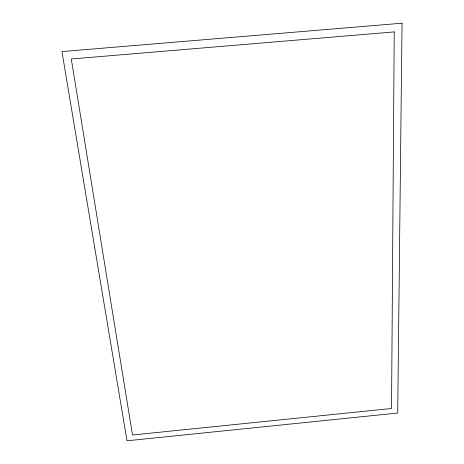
<?xml version="1.0" encoding="UTF-8"?>
<svg xmlns="http://www.w3.org/2000/svg" width="464" height="464" viewBox="0 0 464 464"><rect width="100%" height="100%" fill="white"/><g stroke="black" fill="none" stroke-linecap="round" stroke-linejoin="round"><path stroke-width="0.7" d="M394.232 31.906L391.541 408.5L132.518 434.994L71.282 58.98L394.232 31.906M402.05 23.2L397.706 413.041L126.997 440.8L61.95 51.579L402.05 23.2"/></g></svg>
